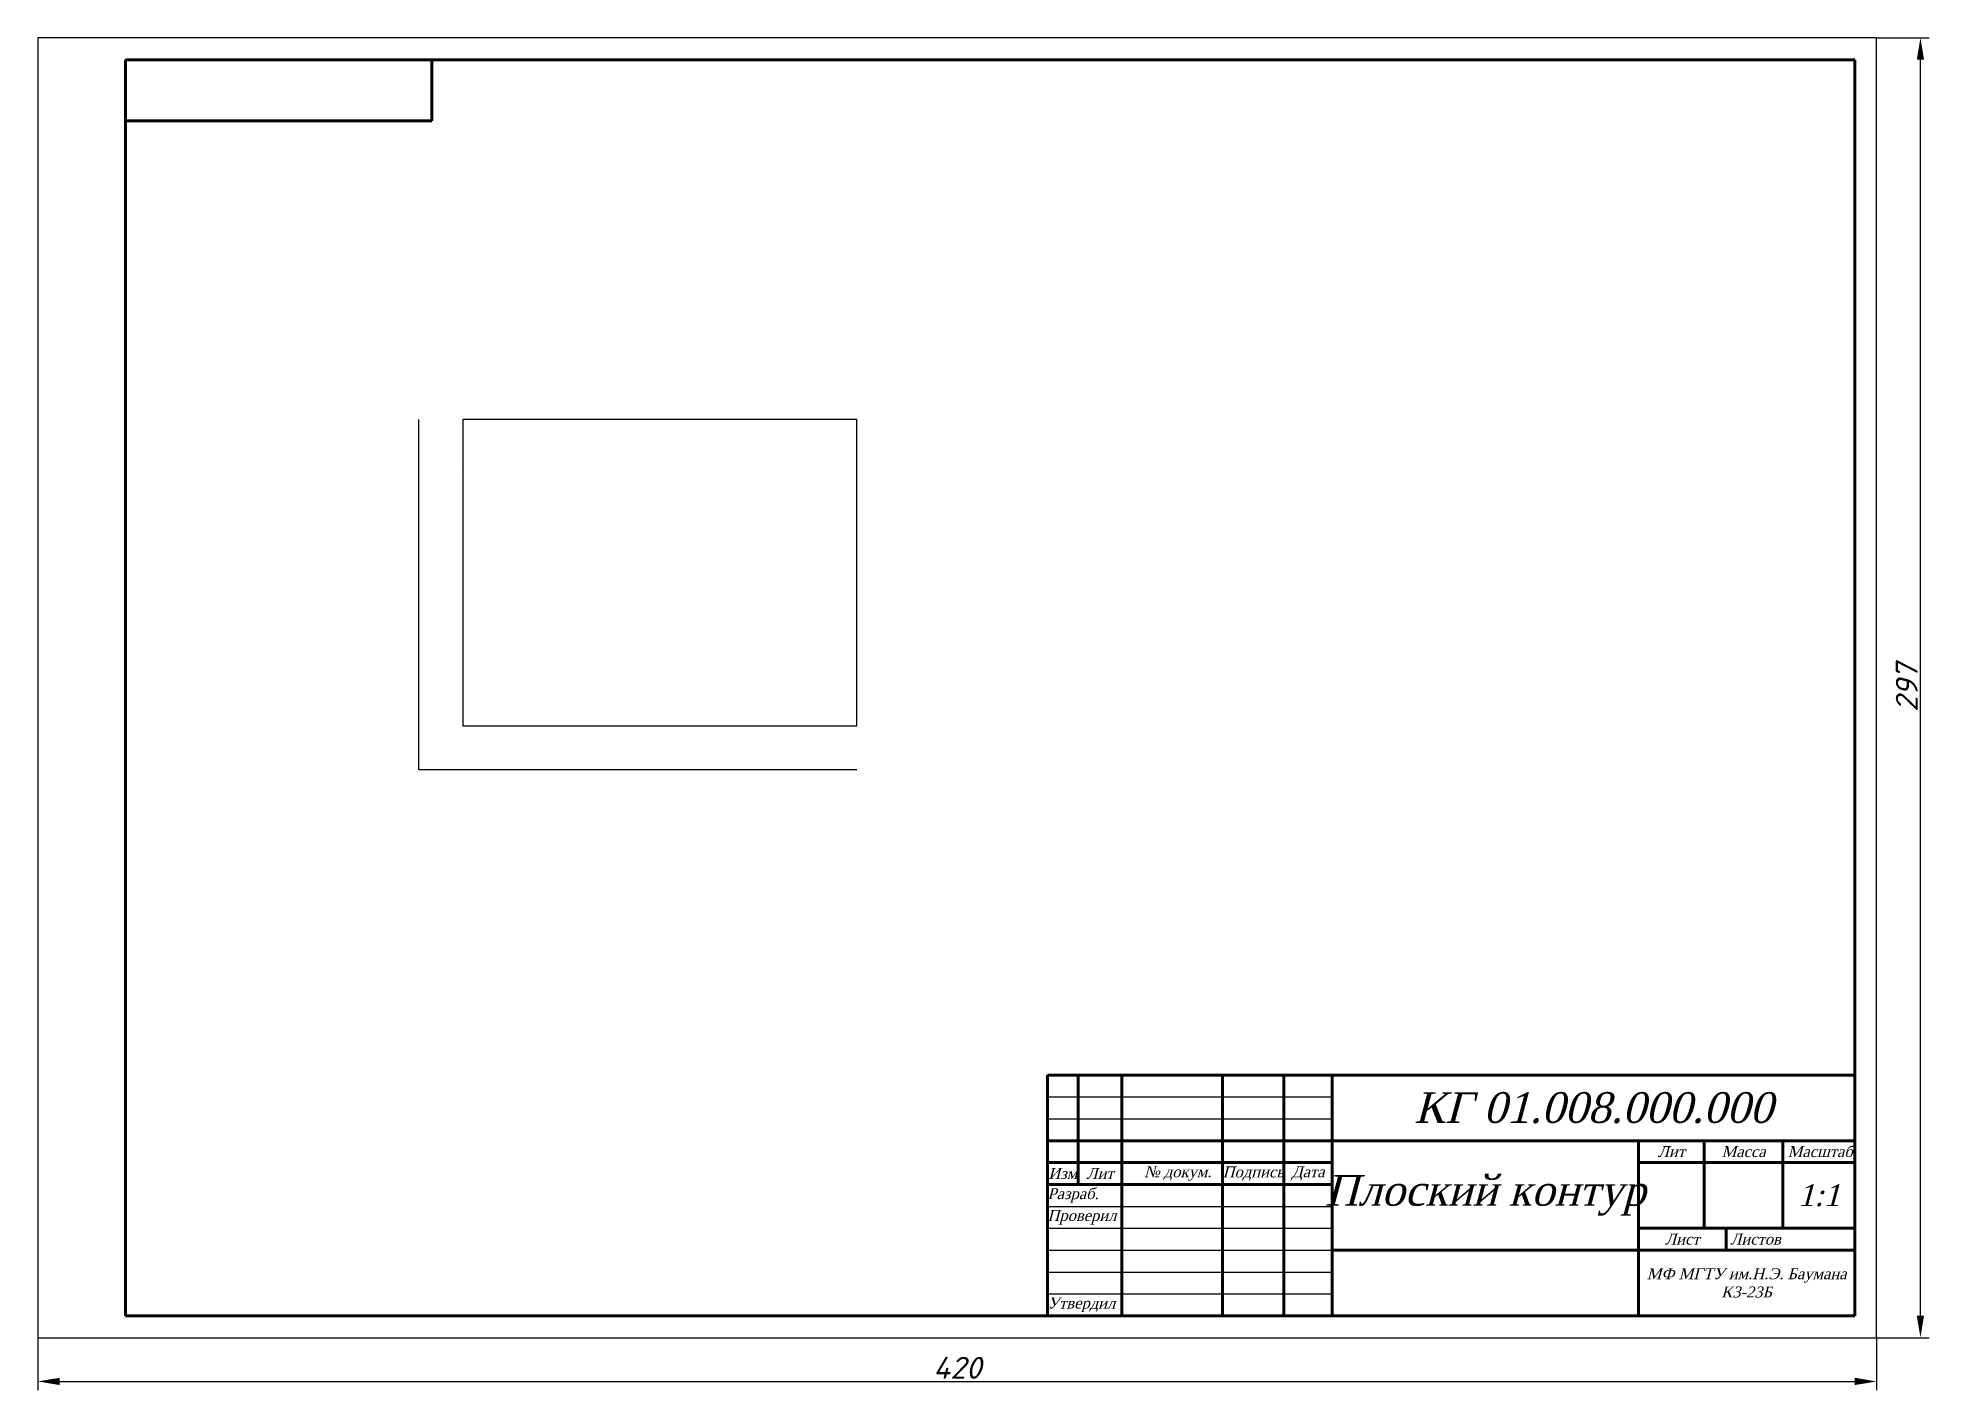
# Model space of a CAD drawing. Header units: millimetres. Extents: x -20 to 412, y -17 to 292.
import ezdxf

# ---------------------------------------------------------------- set-up
doc = ezdxf.new("R2010")
doc.units = ezdxf.units.MM
doc.layers.add('Основная сплошная', color=170, linetype='Continuous', lineweight=60)
doc.layers.add('Размеры', color=12, linetype='Continuous', lineweight=25)
doc.styles.add('Надписи', font='times.ttf', dxfattribs={"oblique": 15})
doc.styles.add('Размеры', font='romans.shx', dxfattribs={"oblique": 15, "height": 5})
doc.dimstyles.new('ISO-25', dxfattribs={"dimtxt": 5, "dimasz": 5, "dimexe": 2, "dimexo": 0, "dimtad": 1, "dimtoh": 1, "dimdec": 0, "dimdsep": 46, "dimtxsty": 'Размеры', "dimcen": 2.5, "dimadec": 0, "dimazin": 0, "dimtfac": 1, "dimtdec": 0, "dimtmove": 0, "dimatfit": 0, "dimfxl": 1, "dimarcsym": 0})

# ---------------------------------------------------------------- blocks, each defined once
blk = doc.blocks.new('*D5')
at = {"layer": 'Defpoints', "color": 0, "transparency": 16777216}
for p in [(-20, -5), (400, -5), (400, -15)]:
    blk.add_point(p, dxfattribs=at)
at = {"layer": 'Размеры', "color": 0, "lineweight": -2, "transparency": 16777216}
for p, q in [((-20, -5), (-20, -17)), ((400, -5), (400, -17)), ((-15, -15), (395, -15))]:
    blk.add_line(p, q, dxfattribs=at)
at = {"layer": 'Размеры', "color": 0, "transparency": 16777216}
for points in [[(-15, -14.17), (-15, -15.83), (-20, -15)], [(395, -14.17), (395, -15.83), (400, -15)]]:
    blk.add_solid(points, dxfattribs=at)
at = {"layer": 'Размеры', "color": 0, "transparency": 16777216, "insert": (190, -11.88), "char_height": 5, "attachment_point": 5, "style": 'Размеры'}
blk.add_mtext('420', dxfattribs=at)
blk = doc.blocks.new('*D6')
at = {"layer": 'Defpoints', "color": 0, "transparency": 16777216}
for p in [(400, 292), (410, 292), (400, -5)]:
    blk.add_point(p, dxfattribs=at)
at = {"layer": 'Размеры', "color": 0, "lineweight": -2, "transparency": 16777216}
for p, q in [((400, 292), (412, 292)), ((410, 0), (410, 287)), ((400, -5), (412, -5))]:
    blk.add_line(p, q, dxfattribs=at)
at = {"layer": 'Размеры', "color": 0, "transparency": 16777216}
for points in [[(409.17, 287), (410.83, 287), (410, 292)], [(409.17, 0), (410.83, 0), (410, -5)]]:
    blk.add_solid(points, dxfattribs=at)
at = {"layer": 'Размеры', "color": 0, "transparency": 16777216, "insert": (406.88, 143.5), "char_height": 5, "attachment_point": 5, "rotation": 90, "style": 'Размеры'}
blk.add_mtext('297', dxfattribs=at)

msp = doc.modelspace()

# ---------------------------------------------------------------- linework, layer by layer
for p, q in [((400, 292), (-20, 292)), ((-20, 292), (-20, -5)), ((400, -5), (400, 292)), ((167.06, 204.82), (77.06, 204.82)), ((77.06, 204.82), (77.06, 134.82)), ((167.06, 134.82), (167.06, 204.82)), ((77.06, 134.82), (167.06, 134.82)), ((210.61, 50), (275.61, 50)), ((210.61, 45), (275.61, 45)), ((210.61, 25), (275.61, 25)), ((210.61, 20), (275.61, 20)), ((210.61, 15), (275.61, 15)), ((210.61, 10), (275.61, 10)), ((210.61, 5), (275.61, 5)), ((-20, -5), (400, -5))]:
    msp.add_line(p, q)
at = {"extrusion": (0, -1, 0)}
for q in [(67.06, 204.82, -70), (67.06, 124.82, -70)]:
    msp.add_line((67.06, 124.82, -70), q, dxfattribs=at)
at = {"extrusion": (-1, 0, 0)}
for q in [(67.06, 194.82, -70), (167.06, 124.82, -70), (167.06, 124.82, -70), (67.06, 124.82, -70)]:
    msp.add_line((67.06, 124.82, -70), q, dxfattribs=at)
msp.add_lwpolyline([(76.94, 194.52), (76.94, 194.52), (76.94, 194.52), (76.94, 194.52)], close=True)
at = {"layer": 'Основная сплошная'}
for p, q in [((0, 287), (0, 0)), ((0, 287), (395, 287)), ((70, 273), (70, 287)), ((395, 287), (395, 0)), ((0, 273), (70, 273)), ((210.61, 55), (210.61, 0)), ((210.61, 55), (395, 55)), ((217.61, 55), (217.61, 30)), ((227.61, 55), (227.61, 0)), ((250.61, 55), (250.61, 0)), ((264.61, 55), (264.61, 0)), ((275.61, 55), (275.61, 0)), ((210.61, 40), (275.61, 40)), ((275.61, 40), (395, 40)), ((345.61, 0), (345.61, 40)), ((360.61, 40), (360.61, 20.08)), ((378.61, 40), (378.61, 20)), ((210.61, 35), (275.61, 35)), ((395, 35), (345.61, 35)), ((210.61, 30), (275.61, 30)), ((395, 20), (345.61, 20)), ((365.61, 15), (365.61, 20)), ((275.61, 15), (395, 15)), ((395, 0), (0, 0))]:
    msp.add_line(p, q, dxfattribs=at)

# ---------------------------------------------------------------- texts
at = {"char_height": 2.5, "style": 'Надписи'}
for s, width, insert, attachment_point in [('Масштаб', 17, (387.11, 37.5), 5), ('Лит', 15, (353.11, 37.5), 5), ('Масса', 18, (369.61, 37.5), 5), ('Изм', 7, (214.11, 32.5), 5), ('Лит', 10, (222.61, 32.5), 5), ('\\pi-7.5,l10,t10;№ докум.', 23, (239.11, 32.5), 5), ('Подпись', 14, (257.61, 32.5), 5), ('Дата', 11, (270.11, 32.5), 5), ('Разраб.', 17, (210.61, 27.5), 4), ('Проверил', 17, (210.61, 22.5), 4), ('Лист', 20, (355.61, 17.5), 5), (' Листов', 30, (365.61, 17.5), 4), ('Утвердил', 17, (210.61, 2.5), 4)]:
    msp.add_mtext_dynamic_manual_height_columns(s, width=width, gutter_width=12.5, heights=[0], dxfattribs=dict(at, insert=insert, attachment_point=attachment_point))
at = {"layer": 'Основная сплошная', "attachment_point": 5, "style": 'Надписи'}
for s, width, insert, char_height in [('{\\C256;\\c0;КГ 01.008.000.000}', 119.3894, (335.31, 47.5), 7), ('{\\C256;\\c0;Плоский контур}', 70, (310.61, 27.5), 7), ('{\\C256;\\c0;1:1}', 16.3894, (386.81, 27.5), 5), ('{\\C256;\\c0;МФ МГТУ им.Н.Э. Баумана К3-23Б}', 49.3894, (370.31, 7.5), 2.5)]:
    msp.add_mtext_dynamic_manual_height_columns(s, width=width, gutter_width=12.5, heights=[0], dxfattribs=dict(at, insert=insert, char_height=char_height))

# ---------------------------------------------------------------- dimensions: what is measured, and where the dimension line sits
at = {"layer": 'Размеры'}
dim = msp.add_linear_dim(base=(410, 292), p1=(400, -5), p2=(400, 292), angle=90, dimstyle='ISO-25', dxfattribs=at)
dim.commit()
dim.dimension.update_dxf_attribs({"geometry": '*D6', "text_midpoint": (406.88, 143.5)})
dim = msp.add_linear_dim(base=(400, -15), p1=(-20, -5), p2=(400, -5), dimstyle='ISO-25', dxfattribs=at)
dim.commit()
dim.dimension.update_dxf_attribs({"geometry": '*D5', "text_midpoint": (190, -11.88)})

doc.saveas('drawing.dxf')
